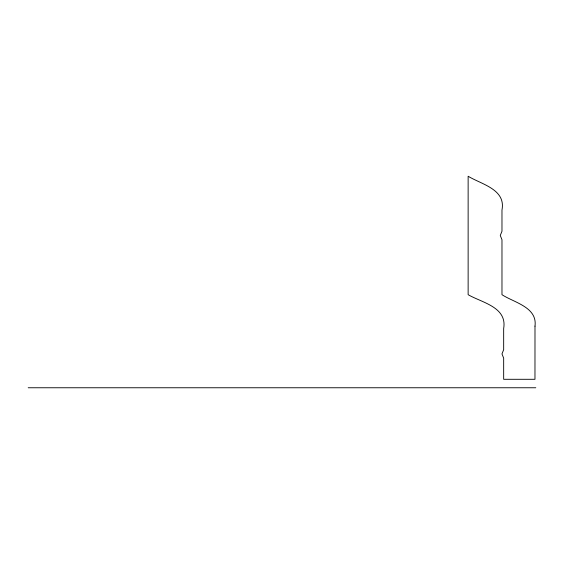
<?xml version="1.0" encoding="UTF-8"?>
<svg xmlns="http://www.w3.org/2000/svg" width="564" height="564" viewBox="0 0 564 564"><rect width="100%" height="100%" fill="white"/><g stroke="black" fill="none" stroke-linecap="round" stroke-linejoin="round"><path stroke-width="0.85" d="M28.2 387.757L535.8 387.757M534.996 326.147L534.968 379.297L503.666 379.297L503.666 358.147L501.974 353.917L503.666 349.687L503.666 328.53C507.353 307.084 482.001 302.699 468.134 294.69L468.134 176.243C481.459 184.379 506.077 189.257 501.974 210.083L501.974 231.24L500.268 235.47L501.974 239.7L501.974 294.69C514.1 302.614 537.555 307.176 534.996 326.147"/></g></svg>
